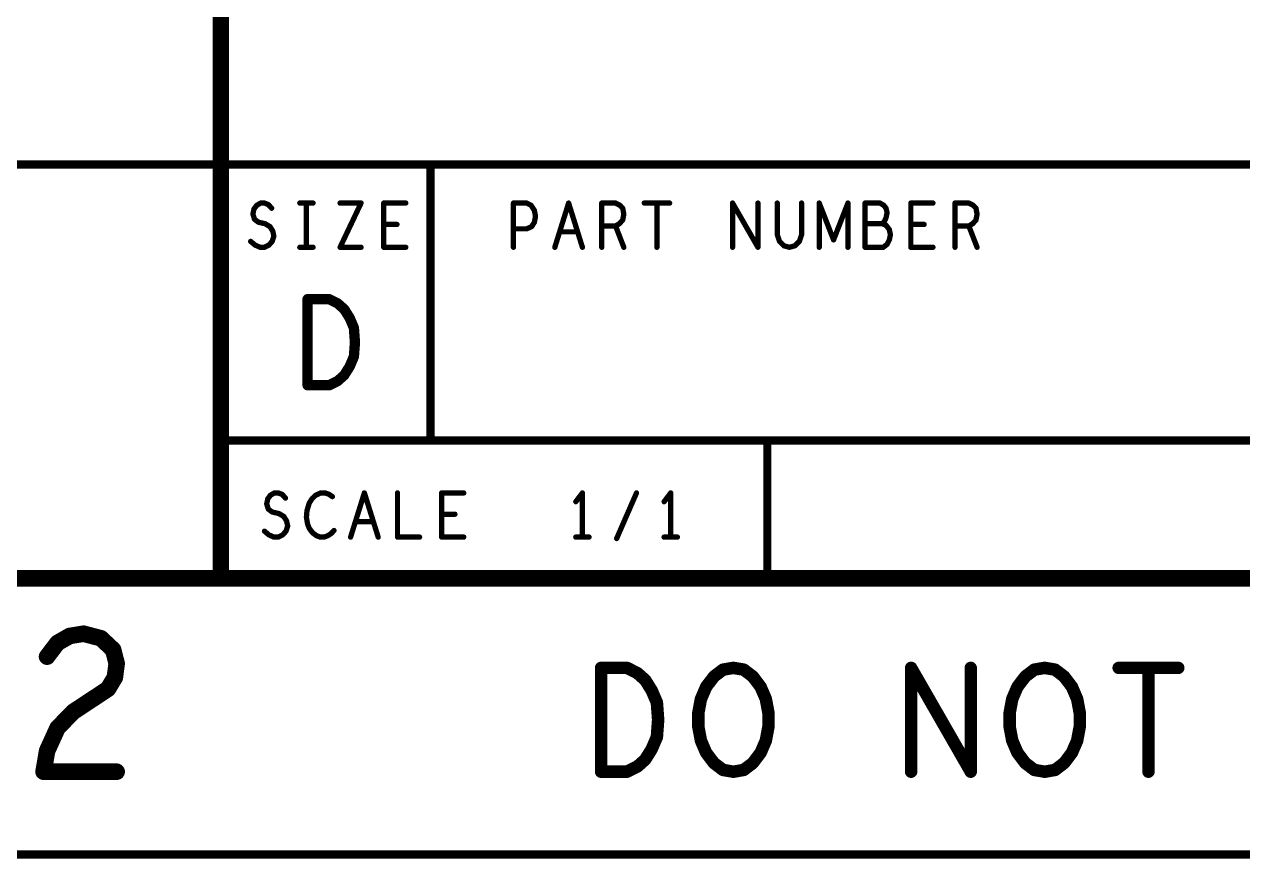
# Model space of a CAD drawing. Extents: x -14.2 to 19.9, y -5.2 to 16.9.
# Drawn here: x 13.374 to 15.581, y -5.155 to -3.643 of the extents above; entities that cross this region are included whole.
import ezdxf

# ---------------------------------------------------------------- set-up
doc = ezdxf.new("R2010")
doc.units = 0
doc.layers.get('0').update_dxf_attribs({"linetype": 'CONTINUOUS'})
doc.layers.add('FAB', color=2, linetype='CONTINUOUS')

# ---------------------------------------------------------------- blocks, each defined once
blk = doc.blocks.new('ROUND_105')
at = {"const_width": 0.0075}
blk.add_lwpolyline([(-0.00375, 0, 1), (0.00375, 0, 1)], format="xyb", close=True, dxfattribs=at)
blk = doc.blocks.new('ROUND_138')
at = {"const_width": 0.015}
blk.add_lwpolyline([(-0.0075, 0, 1), (0.0075, 0, 1)], format="xyb", close=True, dxfattribs=at)
blk = doc.blocks.new('ROUND_176')
at = {"const_width": 0.0048}
blk.add_lwpolyline([(-0.0024, 0, 1), (0.0024, 0, 1)], format="xyb", close=True, dxfattribs=at)
blk = doc.blocks.new('ROUND_178')
at = {"const_width": 0.01128}
blk.add_lwpolyline([(-0.00564, 0, 1), (0.00564, 0, 1)], format="xyb", close=True, dxfattribs=at)
blk = doc.blocks.new('ROUND_177')
at = {"const_width": 0.00936}
blk.add_lwpolyline([(-0.00468, 0, 1), (0.00468, 0, 1)], format="xyb", close=True, dxfattribs=at)

msp = doc.modelspace()

# ---------------------------------------------------------------- linework, layer by layer
at = {"layer": 'FAB'}
for points, const_width in [([(13.7301, -3.9072), (13.7301, -2.7772)], 0.03), ([(13.7301, -4.3972), (13.7301, -3.8973)], 0.03), ([(11.2251, -3.8973), (13.7251, -3.8973)], 0.015), ([(13.7301, -3.8973), (18.8501, -3.8973)], 0.015), ([(14.1101, -4.3972), (14.1101, -3.8973)], 0.015), ([(13.7901, -3.9779), (13.7951, -3.9713)], 0.0096), ([(13.7951, -3.9713), (13.8021, -3.9672)], 0.0096), ([(13.8021, -3.9672), (13.8091, -3.9672)], 0.0096), ([(13.8091, -3.9672), (13.8161, -3.9699)], 0.0096), ([(13.8161, -3.9699), (13.8221, -3.9766)], 0.0096), ([(13.8731, -3.9672), (13.8971, -3.9672)], 0.0096), ([(13.8851, -3.9672), (13.8851, -4.0473)], 0.0096), ([(13.9461, -3.9672), (13.9841, -3.9672)], 0.0096), ([(13.9841, -3.9672), (13.9461, -4.0473)], 0.0096), ([(14.0251, -4.0473), (14.0251, -3.9672)], 0.0096), ([(14.0251, -3.9672), (14.0651, -3.9672)], 0.0096), ([(14.2601, -4.0473), (14.2601, -3.9672)], 0.0096), ([(14.2601, -3.9672), (14.2841, -3.9672)], 0.0096), ([(14.2841, -3.9672), (14.2921, -3.9713)], 0.0096), ([(14.2921, -3.9713), (14.2981, -3.9806)], 0.0096), ([(14.3351, -4.0473), (14.3601, -3.9672)], 0.0096), ([(14.3601, -3.9672), (14.3851, -4.0473)], 0.0096), ([(14.4201, -4.0473), (14.4201, -3.9672)], 0.0096), ([(14.4201, -3.9672), (14.4451, -3.9672)], 0.0096), ([(14.4451, -3.9672), (14.4531, -3.9713)], 0.0096), ([(14.4531, -3.9713), (14.4581, -3.9766)], 0.0096), ([(14.4581, -3.9766), (14.4601, -3.9873)], 0.0096), ([(14.4971, -3.9672), (14.5431, -3.9672)], 0.0096), ([(14.5201, -3.9672), (14.5201, -4.0473)], 0.0096), ([(14.6571, -4.0473), (14.6571, -3.9672)], 0.0096), ([(14.6571, -3.9672), (14.7031, -4.0473)], 0.0096), ([(14.7031, -4.0473), (14.7031, -3.9672)], 0.0096), ([(14.7381, -3.9672), (14.7381, -4.0246)], 0.0096), ([(14.7821, -4.0246), (14.7821, -3.9672)], 0.0096), ([(14.8141, -4.0473), (14.8141, -3.9672)], 0.0096), ([(14.8141, -3.9672), (14.8401, -4.0339)], 0.0096), ([(14.8401, -4.0339), (14.8661, -3.9672)], 0.0096), ([(14.8661, -3.9672), (14.8661, -4.0473)], 0.0096), ([(14.9241, -3.9672), (14.8971, -3.9672)], 0.0096), ([(14.8971, -3.9672), (14.8971, -4.0473)], 0.0096), ([(14.9311, -3.9713), (14.9241, -3.9672)], 0.0096), ([(14.9351, -3.9766), (14.9311, -3.9713)], 0.0096), ([(14.9371, -3.9846), (14.9351, -3.9766)], 0.0096), ([(14.9801, -4.0473), (14.9801, -3.9672)], 0.0096), ([(14.9801, -3.9672), (15.0201, -3.9672)], 0.0096), ([(15.0601, -4.0473), (15.0601, -3.9672)], 0.0096), ([(15.0601, -3.9672), (15.0851, -3.9672)], 0.0096), ([(15.0851, -3.9672), (15.0931, -3.9713)], 0.0096), ([(15.0931, -3.9713), (15.0981, -3.9766)], 0.0096), ([(15.0981, -3.9766), (15.1001, -3.9873)], 0.0096), ([(13.7881, -3.9873), (13.7901, -3.9779)], 0.0096), ([(13.7911, -3.9966), (13.7881, -3.9873)], 0.0096), ([(13.7981, -4.0019), (13.7911, -3.9966)], 0.0096), ([(14.2981, -3.9806), (14.3001, -3.9912)], 0.0096), ([(14.3001, -3.9912), (14.2981, -4.0019)], 0.0096), ([(14.4581, -3.9979), (14.4521, -4.0046)], 0.0096), ([(14.4601, -3.9873), (14.4581, -3.9979)], 0.0096), ([(14.9321, -4.0006), (14.9351, -3.9939)], 0.0096), ([(14.9351, -3.9939), (14.9371, -3.9846)], 0.0096), ([(15.0981, -3.9979), (15.0921, -4.0046)], 0.0096), ([(15.1001, -3.9873), (15.0981, -3.9979)], 0.0096), ([(13.8101, -4.0046), (13.7981, -4.0019)], 0.0096), ([(13.8191, -4.0099), (13.8101, -4.0046)], 0.0096), ([(13.8241, -4.0179), (13.8191, -4.0099)], 0.0096), ([(13.8261, -4.0272), (13.8241, -4.0179)], 0.0096), ([(14.0491, -4.0059), (14.0251, -4.0059)], 0.0096), ([(14.2841, -4.0139), (14.2601, -4.0139)], 0.0096), ([(14.2931, -4.0099), (14.2841, -4.0139)], 0.0096), ([(14.2981, -4.0019), (14.2931, -4.0099)], 0.0096), ([(14.3761, -4.0193), (14.3441, -4.0193)], 0.0096), ([(14.4451, -4.0086), (14.4201, -4.0086)], 0.0096), ([(14.4521, -4.0046), (14.4451, -4.0086)], 0.0096), ([(14.4451, -4.0086), (14.4601, -4.0473)], 0.0096), ([(14.9281, -4.0046), (14.8971, -4.0046)], 0.0096), ([(14.9281, -4.0046), (14.9321, -4.0006)], 0.0096), ([(14.9351, -4.0073), (14.9281, -4.0046)], 0.0096), ([(14.9411, -4.0153), (14.9351, -4.0073)], 0.0096), ([(14.9431, -4.0246), (14.9411, -4.0153)], 0.0096), ([(15.0041, -4.0059), (14.9801, -4.0059)], 0.0096), ([(15.0851, -4.0086), (15.0601, -4.0086)], 0.0096), ([(15.0921, -4.0046), (15.0851, -4.0086)], 0.0096), ([(15.0851, -4.0086), (15.1001, -4.0473)], 0.0096), ([(13.7841, -4.0366), (13.7921, -4.0433)], 0.0096), ([(13.7921, -4.0433), (13.8011, -4.0473)], 0.0096), ([(13.8091, -4.0473), (13.8171, -4.0433)], 0.0096), ([(13.8171, -4.0433), (13.8231, -4.0366)], 0.0096), ([(13.8231, -4.0366), (13.8261, -4.0272)], 0.0096), ([(14.7381, -4.0246), (14.7421, -4.0366)], 0.0096), ([(14.7421, -4.0366), (14.7501, -4.0446)], 0.0096), ([(14.7701, -4.0446), (14.7781, -4.0366)], 0.0096), ([(14.7781, -4.0366), (14.7821, -4.0246)], 0.0096), ([(14.9301, -4.0473), (14.9371, -4.0419)], 0.0096), ([(14.9371, -4.0419), (14.9411, -4.0339)], 0.0096), ([(14.9411, -4.0339), (14.9431, -4.0246)], 0.0096), ([(13.8011, -4.0473), (13.8091, -4.0473)], 0.0096), ([(13.8731, -4.0473), (13.8971, -4.0473)], 0.0096), ([(13.9461, -4.0473), (13.9841, -4.0473)], 0.0096), ([(14.0651, -4.0473), (14.0251, -4.0473)], 0.0096), ([(14.7501, -4.0446), (14.7601, -4.0473)], 0.0096), ([(14.7601, -4.0473), (14.7701, -4.0446)], 0.0096), ([(14.8971, -4.0473), (14.9301, -4.0473)], 0.0096), ([(15.0201, -4.0473), (14.9801, -4.0473)], 0.0096), ([(13.8872, -4.2973), (13.8872, -4.1413)], 0.0187), ([(13.8872, -4.1413), (13.9262, -4.1413)], 0.0187), ([(13.9262, -4.1413), (13.9418, -4.1491)], 0.0187), ([(13.9418, -4.1491), (13.9535, -4.1595)], 0.0187), ([(13.9535, -4.1595), (13.9633, -4.175)], 0.0187), ([(13.9633, -4.175), (13.9711, -4.1933)], 0.0187), ([(13.9711, -4.1933), (13.973, -4.2193)], 0.0187), ([(13.973, -4.2193), (13.9711, -4.2453)], 0.0187), ([(13.9711, -4.2453), (13.9633, -4.2635)], 0.0187), ([(13.9633, -4.2635), (13.9535, -4.2791)], 0.0187), ([(13.9418, -4.2895), (13.9262, -4.2973)], 0.0187), ([(13.9535, -4.2791), (13.9418, -4.2895)], 0.0187), ([(13.9262, -4.2973), (13.8872, -4.2973)], 0.0187), ([(13.7301, -4.6472), (13.7301, -4.3972)], 0.03), ([(13.7301, -4.3972), (18.8501, -4.3972)], 0.015), ([(14.7201, -4.6472), (14.7201, -4.3972)], 0.015), ([(13.8131, -4.5123), (13.8151, -4.5029)], 0.0096), ([(13.8151, -4.5029), (13.8201, -4.4963)], 0.0096), ([(13.8201, -4.4963), (13.8271, -4.4923)], 0.0096), ([(13.8271, -4.4923), (13.8341, -4.4923)], 0.0096), ([(13.8341, -4.4923), (13.8411, -4.4949)], 0.0096), ([(13.8411, -4.4949), (13.8471, -4.5016)], 0.0096), ([(13.8951, -4.5029), (13.8901, -4.5109)], 0.0096), ([(13.9021, -4.4963), (13.8951, -4.5029)], 0.0096), ([(13.9111, -4.4923), (13.9021, -4.4963)], 0.0096), ([(13.9191, -4.4923), (13.9111, -4.4923)], 0.0096), ([(13.9261, -4.4949), (13.9191, -4.4923)], 0.0096), ([(13.9321, -4.4989), (13.9261, -4.4949)], 0.0096), ([(13.9651, -4.5723), (13.9901, -4.4923)], 0.0096), ([(13.9901, -4.4923), (14.0151, -4.5723)], 0.0096), ([(14.0501, -4.4923), (14.0501, -4.5723)], 0.0096), ([(14.1301, -4.5723), (14.1301, -4.4923)], 0.0096), ([(14.1301, -4.4923), (14.1701, -4.4923)], 0.0096), ([(14.3851, -4.4923), (14.3731, -4.5082)], 0.0096), ([(14.3851, -4.5723), (14.3851, -4.4923)], 0.0096), ([(14.4471, -4.5749), (14.4831, -4.4923)], 0.0096), ([(14.5451, -4.4923), (14.5331, -4.5082)], 0.0096), ([(14.5451, -4.5723), (14.5451, -4.4923)], 0.0096), ([(13.8161, -4.5216), (13.8131, -4.5123)], 0.0096), ([(13.8231, -4.5269), (13.8161, -4.5216)], 0.0096), ([(13.8351, -4.5296), (13.8231, -4.5269)], 0.0096), ([(13.8861, -4.5243), (13.8851, -4.5363)], 0.0096), ([(13.8901, -4.5109), (13.8861, -4.5243)], 0.0096), ([(13.8441, -4.5349), (13.8351, -4.5296)], 0.0096), ([(13.8491, -4.5429), (13.8441, -4.5349)], 0.0096), ([(13.8511, -4.5522), (13.8491, -4.5429)], 0.0096), ([(13.8851, -4.5363), (13.8871, -4.5483)], 0.0096), ([(13.8871, -4.5483), (13.8901, -4.5563)], 0.0096), ([(14.0061, -4.5443), (13.9741, -4.5443)], 0.0096), ([(14.1541, -4.5309), (14.1301, -4.5309)], 0.0096), ([(13.8091, -4.5616), (13.8171, -4.5683)], 0.0096), ([(13.8171, -4.5683), (13.8261, -4.5723)], 0.0096), ([(13.8261, -4.5723), (13.8341, -4.5723)], 0.0096), ([(13.8341, -4.5723), (13.8421, -4.5683)], 0.0096), ([(13.8421, -4.5683), (13.8481, -4.5616)], 0.0096), ([(13.8481, -4.5616), (13.8511, -4.5522)], 0.0096), ([(13.8901, -4.5563), (13.8961, -4.5643)], 0.0096), ([(13.8961, -4.5643), (13.9031, -4.5696)], 0.0096), ([(13.9031, -4.5696), (13.9101, -4.5723)], 0.0096), ([(13.9101, -4.5723), (13.9171, -4.5723)], 0.0096), ([(13.9171, -4.5723), (13.9241, -4.5696)], 0.0096), ([(13.9241, -4.5696), (13.9301, -4.5656)], 0.0096), ([(13.9301, -4.5656), (13.9351, -4.5603)], 0.0096), ([(14.0501, -4.5723), (14.0901, -4.5723)], 0.0096), ([(14.1701, -4.5723), (14.1301, -4.5723)], 0.0096), ([(14.3731, -4.5723), (14.3971, -4.5723)], 0.0096), ([(14.5331, -4.5723), (14.5571, -4.5723)], 0.0096), ([(-13.1499, -4.6472), (18.8501, -4.6472)], 0.03), ([(13.4342, -4.7639), (13.4562, -4.7514)], 0.03), ([(13.4562, -4.7514), (13.4814, -4.7473)], 0.03), ([(13.4814, -4.7473), (13.5129, -4.7556)], 0.03), ([(13.5129, -4.7556), (13.535, -4.7764)], 0.03), ([(13.4152, -4.7889), (13.4342, -4.7639)], 0.03), ([(13.535, -4.7764), (13.5413, -4.8014)], 0.03), ([(13.5413, -4.8014), (13.5381, -4.8264)], 0.03), ([(13.5381, -4.8264), (13.5255, -4.8473)], 0.03), ([(14.4189, -4.9973), (14.4189, -4.8092)], 0.0226), ([(14.4189, -4.8092), (14.4659, -4.8092)], 0.0226), ([(14.4659, -4.8092), (14.4847, -4.8187)], 0.0226), ([(14.4847, -4.8187), (14.4988, -4.8312)], 0.0226), ([(14.6234, -4.8249), (14.6398, -4.8124)], 0.0226), ([(14.6398, -4.8124), (14.6586, -4.8092)], 0.0226), ([(14.6586, -4.8092), (14.6774, -4.8124)], 0.0226), ([(14.6774, -4.8124), (14.6938, -4.8249)], 0.0226), ([(14.9806, -4.9973), (14.9806, -4.8092)], 0.0226), ([(14.9806, -4.8092), (15.0886, -4.9973)], 0.0226), ([(15.0886, -4.9973), (15.0886, -4.8092)], 0.0226), ([(15.1874, -4.8249), (15.2038, -4.8124)], 0.0226), ([(15.2038, -4.8124), (15.2226, -4.8092)], 0.0226), ([(15.2226, -4.8092), (15.2414, -4.8124)], 0.0226), ([(15.2414, -4.8124), (15.2578, -4.8249)], 0.0226), ([(15.3566, -4.8092), (15.4646, -4.8092)], 0.0226), ([(15.4106, -4.8092), (15.4106, -4.9973)], 0.0226), ([(13.5255, -4.8473), (13.4625, -4.8889)], 0.03), ([(14.4988, -4.8312), (14.5106, -4.85)], 0.0226), ([(14.5998, -4.8656), (14.6092, -4.8437)], 0.0226), ([(14.6092, -4.8437), (14.6234, -4.8249)], 0.0226), ([(14.6938, -4.8249), (14.708, -4.8437)], 0.0226), ([(14.708, -4.8437), (14.7174, -4.8656)], 0.0226), ([(15.1638, -4.8656), (15.1732, -4.8437)], 0.0226), ([(15.1732, -4.8437), (15.1874, -4.8249)], 0.0226), ([(15.2578, -4.8249), (15.272, -4.8437)], 0.0226), ([(15.272, -4.8437), (15.2814, -4.8656)], 0.0226), ([(14.5106, -4.85), (14.52, -4.8719)], 0.0226), ([(14.5951, -4.8907), (14.5998, -4.8656)], 0.0226), ([(14.7174, -4.8656), (14.7221, -4.8907)], 0.0226), ([(15.1591, -4.8907), (15.1638, -4.8656)], 0.0226), ([(15.2814, -4.8656), (15.2861, -4.8907)], 0.0226), ([(13.4625, -4.8889), (13.4342, -4.9181)], 0.03), ([(14.52, -4.8719), (14.5223, -4.9033)], 0.0226), ([(14.5223, -4.9033), (14.52, -4.9346)], 0.0226), ([(14.5951, -4.9158), (14.5951, -4.8907)], 0.0226), ([(14.7221, -4.8907), (14.7221, -4.9158)], 0.0226), ([(15.1591, -4.9158), (15.1591, -4.8907)], 0.0226), ([(15.2861, -4.8907), (15.2861, -4.9158)], 0.0226), ([(13.4342, -4.9181), (13.4152, -4.9598)], 0.03), ([(14.5998, -4.9409), (14.5951, -4.9158)], 0.0226), ([(14.7221, -4.9158), (14.7174, -4.9409)], 0.0226), ([(15.1638, -4.9409), (15.1591, -4.9158)], 0.0226), ([(15.2861, -4.9158), (15.2814, -4.9409)], 0.0226), ([(14.52, -4.9346), (14.5106, -4.9565)], 0.0226), ([(14.6092, -4.9628), (14.5998, -4.9409)], 0.0226), ([(14.7174, -4.9409), (14.708, -4.9628)], 0.0226), ([(15.1732, -4.9628), (15.1638, -4.9409)], 0.0226), ([(15.2814, -4.9409), (15.272, -4.9628)], 0.0226), ([(13.4152, -4.9598), (13.4089, -4.9973)], 0.03), ([(14.4988, -4.9753), (14.4847, -4.9879)], 0.0226), ([(14.5106, -4.9565), (14.4988, -4.9753)], 0.0226), ([(14.6234, -4.9816), (14.6092, -4.9628)], 0.0226), ([(14.708, -4.9628), (14.6938, -4.9816)], 0.0226), ([(15.1874, -4.9816), (15.1732, -4.9628)], 0.0226), ([(15.272, -4.9628), (15.2578, -4.9816)], 0.0226), ([(13.4089, -4.9973), (13.5413, -4.9973)], 0.03), ([(14.4659, -4.9973), (14.4189, -4.9973)], 0.0226), ([(14.4847, -4.9879), (14.4659, -4.9973)], 0.0226), ([(14.6398, -4.9941), (14.6234, -4.9816)], 0.0226), ([(14.6586, -4.9973), (14.6398, -4.9941)], 0.0226), ([(14.6774, -4.9941), (14.6586, -4.9973)], 0.0226), ([(14.6938, -4.9816), (14.6774, -4.9941)], 0.0226), ([(15.2038, -4.9941), (15.1874, -4.9816)], 0.0226), ([(15.2226, -4.9973), (15.2038, -4.9941)], 0.0226), ([(15.2414, -4.9941), (15.2226, -4.9973)], 0.0226), ([(15.2578, -4.9816), (15.2414, -4.9941)], 0.0226), ([(19.8501, -5.1472), (-14.1499, -5.1472)], 0.015)]:
    msp.add_lwpolyline(points, dxfattribs=dict(at, const_width=const_width))

# ---------------------------------------------------------------- block references
for name, p in [('ROUND_138', (13.7301, -3.8973)), ('ROUND_138', (13.7301, -3.9072)), ('ROUND_105', (13.7251, -3.8973)), ('ROUND_105', (13.7301, -3.8973)), ('ROUND_105', (14.1101, -3.8973)), ('ROUND_176', (13.7951, -3.9713)), ('ROUND_176', (13.7951, -3.9713)), ('ROUND_176', (13.8021, -3.9672)), ('ROUND_176', (13.8021, -3.9672)), ('ROUND_176', (13.8091, -3.9672)), ('ROUND_176', (13.8091, -3.9672)), ('ROUND_176', (13.8161, -3.9699)), ('ROUND_176', (13.8161, -3.9699)), ('ROUND_176', (13.8221, -3.9766)), ('ROUND_176', (13.8731, -3.9672)), ('ROUND_176', (13.8851, -3.9672)), ('ROUND_176', (13.8971, -3.9672)), ('ROUND_176', (13.9461, -3.9672)), ('ROUND_176', (13.9841, -3.9672)), ('ROUND_176', (13.9841, -3.9672)), ('ROUND_176', (14.0251, -3.9672)), ('ROUND_176', (14.0251, -3.9672)), ('ROUND_176', (14.0651, -3.9672)), ('ROUND_176', (14.2601, -3.9672)), ('ROUND_176', (14.2601, -3.9672)), ('ROUND_176', (14.2841, -3.9672)), ('ROUND_176', (14.2841, -3.9672)), ('ROUND_176', (14.2921, -3.9713)), ('ROUND_176', (14.2921, -3.9713)), ('ROUND_176', (14.3601, -3.9672)), ('ROUND_176', (14.3601, -3.9672)), ('ROUND_176', (14.4201, -3.9672)), ('ROUND_176', (14.4201, -3.9672)), ('ROUND_176', (14.4451, -3.9672)), ('ROUND_176', (14.4451, -3.9672)), ('ROUND_176', (14.4531, -3.9713)), ('ROUND_176', (14.4531, -3.9713)), ('ROUND_176', (14.4581, -3.9766)), ('ROUND_176', (14.4581, -3.9766)), ('ROUND_176', (14.4971, -3.9672)), ('ROUND_176', (14.5201, -3.9672)), ('ROUND_176', (14.5431, -3.9672)), ('ROUND_176', (14.6571, -3.9672)), ('ROUND_176', (14.6571, -3.9672)), ('ROUND_176', (14.7031, -3.9672)), ('ROUND_176', (14.7381, -3.9672)), ('ROUND_176', (14.7821, -3.9672)), ('ROUND_176', (14.8141, -3.9672)), ('ROUND_176', (14.8141, -3.9672)), ('ROUND_176', (14.8661, -3.9672)), ('ROUND_176', (14.8661, -3.9672)), ('ROUND_176', (14.8971, -3.9672)), ('ROUND_176', (14.8971, -3.9672)), ('ROUND_176', (14.9241, -3.9672)), ('ROUND_176', (14.9241, -3.9672)), ('ROUND_176', (14.9311, -3.9713)), ('ROUND_176', (14.9311, -3.9713)), ('ROUND_176', (14.9351, -3.9766)), ('ROUND_176', (14.9351, -3.9766)), ('ROUND_176', (14.9801, -3.9672)), ('ROUND_176', (14.9801, -3.9672)), ('ROUND_176', (15.0201, -3.9672)), ('ROUND_176', (15.0601, -3.9672)), ('ROUND_176', (15.0601, -3.9672)), ('ROUND_176', (15.0851, -3.9672)), ('ROUND_176', (15.0851, -3.9672)), ('ROUND_176', (15.0931, -3.9713)), ('ROUND_176', (15.0931, -3.9713)), ('ROUND_176', (15.0981, -3.9766)), ('ROUND_176', (15.0981, -3.9766)), ('ROUND_176', (13.7881, -3.9873)), ('ROUND_176', (13.7881, -3.9873)), ('ROUND_176', (13.7901, -3.9779)), ('ROUND_176', (13.7901, -3.9779)), ('ROUND_176', (13.7911, -3.9966)), ('ROUND_176', (13.7911, -3.9966)), ('ROUND_176', (14.2981, -3.9806)), ('ROUND_176', (14.2981, -3.9806)), ('ROUND_176', (14.3001, -3.9912)), ('ROUND_176', (14.3001, -3.9912)), ('ROUND_176', (14.4581, -3.9979)), ('ROUND_176', (14.4581, -3.9979)), ('ROUND_176', (14.4601, -3.9873)), ('ROUND_176', (14.4601, -3.9873)), ('ROUND_176', (14.9351, -3.9939)), ('ROUND_176', (14.9351, -3.9939)), ('ROUND_176', (14.9371, -3.9846)), ('ROUND_176', (14.9371, -3.9846)), ('ROUND_176', (15.0981, -3.9979)), ('ROUND_176', (15.0981, -3.9979)), ('ROUND_176', (15.1001, -3.9873)), ('ROUND_176', (15.1001, -3.9873)), ('ROUND_176', (13.7981, -4.0019)), ('ROUND_176', (13.7981, -4.0019)), ('ROUND_176', (13.8101, -4.0046)), ('ROUND_176', (13.8101, -4.0046)), ('ROUND_176', (13.8191, -4.0099)), ('ROUND_176', (13.8191, -4.0099)), ('ROUND_176', (13.8241, -4.0179)), ('ROUND_176', (13.8241, -4.0179)), ('ROUND_176', (14.0251, -4.0059)), ('ROUND_176', (14.0491, -4.0059)), ('ROUND_176', (14.2601, -4.0139)), ('ROUND_176', (14.2841, -4.0139)), ('ROUND_176', (14.2841, -4.0139)), ('ROUND_176', (14.2931, -4.0099)), ('ROUND_176', (14.2931, -4.0099)), ('ROUND_176', (14.2981, -4.0019)), ('ROUND_176', (14.2981, -4.0019)), ('ROUND_176', (14.3441, -4.0193)), ('ROUND_176', (14.3761, -4.0193)), ('ROUND_176', (14.4201, -4.0086)), ('ROUND_176', (14.4451, -4.0086)), ('ROUND_176', (14.4451, -4.0086)), ('ROUND_176', (14.4451, -4.0086)), ('ROUND_176', (14.4521, -4.0046)), ('ROUND_176', (14.4521, -4.0046)), ('ROUND_176', (14.8971, -4.0046)), ('ROUND_176', (14.9281, -4.0046)), ('ROUND_176', (14.9281, -4.0046)), ('ROUND_176', (14.9281, -4.0046)), ('ROUND_176', (14.9321, -4.0006)), ('ROUND_176', (14.9321, -4.0006)), ('ROUND_176', (14.9351, -4.0073)), ('ROUND_176', (14.9351, -4.0073)), ('ROUND_176', (14.9411, -4.0153)), ('ROUND_176', (14.9411, -4.0153)), ('ROUND_176', (14.9801, -4.0059)), ('ROUND_176', (15.0041, -4.0059)), ('ROUND_176', (15.0601, -4.0086)), ('ROUND_176', (15.0851, -4.0086)), ('ROUND_176', (15.0851, -4.0086)), ('ROUND_176', (15.0851, -4.0086)), ('ROUND_176', (15.0921, -4.0046)), ('ROUND_176', (15.0921, -4.0046)), ('ROUND_176', (13.7841, -4.0366)), ('ROUND_176', (13.7921, -4.0433)), ('ROUND_176', (13.7921, -4.0433)), ('ROUND_176', (13.8171, -4.0433)), ('ROUND_176', (13.8171, -4.0433)), ('ROUND_176', (13.8231, -4.0366)), ('ROUND_176', (13.8231, -4.0366)), ('ROUND_176', (13.8261, -4.0272)), ('ROUND_176', (13.8261, -4.0272)), ('ROUND_176', (14.7381, -4.0246)), ('ROUND_176', (14.7381, -4.0246)), ('ROUND_176', (14.7421, -4.0366)), ('ROUND_176', (14.7421, -4.0366)), ('ROUND_176', (14.7781, -4.0366)), ('ROUND_176', (14.7781, -4.0366)), ('ROUND_176', (14.7821, -4.0246)), ('ROUND_176', (14.7821, -4.0246)), ('ROUND_176', (14.8401, -4.0339)), ('ROUND_176', (14.8401, -4.0339)), ('ROUND_176', (14.9371, -4.0419)), ('ROUND_176', (14.9371, -4.0419)), ('ROUND_176', (14.9411, -4.0339)), ('ROUND_176', (14.9411, -4.0339)), ('ROUND_176', (14.9431, -4.0246)), ('ROUND_176', (14.9431, -4.0246)), ('ROUND_176', (13.8011, -4.0473)), ('ROUND_176', (13.8011, -4.0473)), ('ROUND_176', (13.8091, -4.0473)), ('ROUND_176', (13.8091, -4.0473)), ('ROUND_176', (13.8731, -4.0473)), ('ROUND_176', (13.8851, -4.0473)), ('ROUND_176', (13.8971, -4.0473)), ('ROUND_176', (13.9461, -4.0473)), ('ROUND_176', (13.9461, -4.0473)), ('ROUND_176', (13.9841, -4.0473)), ('ROUND_176', (14.0251, -4.0473)), ('ROUND_176', (14.0251, -4.0473)), ('ROUND_176', (14.0651, -4.0473)), ('ROUND_176', (14.2601, -4.0473)), ('ROUND_176', (14.3351, -4.0473)), ('ROUND_176', (14.3851, -4.0473)), ('ROUND_176', (14.4201, -4.0473)), ('ROUND_176', (14.4601, -4.0473)), ('ROUND_176', (14.5201, -4.0473)), ('ROUND_176', (14.6571, -4.0473)), ('ROUND_176', (14.7031, -4.0473)), ('ROUND_176', (14.7031, -4.0473)), ('ROUND_176', (14.7501, -4.0446)), ('ROUND_176', (14.7501, -4.0446)), ('ROUND_176', (14.7601, -4.0473)), ('ROUND_176', (14.7601, -4.0473)), ('ROUND_176', (14.7701, -4.0446)), ('ROUND_176', (14.7701, -4.0446)), ('ROUND_176', (14.8141, -4.0473)), ('ROUND_176', (14.8661, -4.0473)), ('ROUND_176', (14.8971, -4.0473)), ('ROUND_176', (14.8971, -4.0473)), ('ROUND_176', (14.9301, -4.0473)), ('ROUND_176', (14.9301, -4.0473)), ('ROUND_176', (14.9801, -4.0473)), ('ROUND_176', (14.9801, -4.0473)), ('ROUND_176', (15.0201, -4.0473)), ('ROUND_176', (15.0601, -4.0473)), ('ROUND_176', (15.1001, -4.0473)), ('ROUND_177', (13.8872, -4.1413)), ('ROUND_177', (13.8872, -4.1413)), ('ROUND_177', (13.9262, -4.1413)), ('ROUND_177', (13.9262, -4.1413)), ('ROUND_177', (13.9418, -4.1491)), ('ROUND_177', (13.9418, -4.1491)), ('ROUND_177', (13.9535, -4.1595)), ('ROUND_177', (13.9535, -4.1595)), ('ROUND_177', (13.9633, -4.175)), ('ROUND_177', (13.9633, -4.175)), ('ROUND_177', (13.9711, -4.1933)), ('ROUND_177', (13.9711, -4.1933)), ('ROUND_177', (13.973, -4.2193)), ('ROUND_177', (13.973, -4.2193)), ('ROUND_177', (13.9711, -4.2453)), ('ROUND_177', (13.9711, -4.2453)), ('ROUND_177', (13.9633, -4.2635)), ('ROUND_177', (13.9633, -4.2635)), ('ROUND_177', (13.9418, -4.2895)), ('ROUND_177', (13.9418, -4.2895)), ('ROUND_177', (13.9535, -4.2791)), ('ROUND_177', (13.9535, -4.2791)), ('ROUND_177', (13.8872, -4.2973)), ('ROUND_177', (13.8872, -4.2973)), ('ROUND_177', (13.9262, -4.2973)), ('ROUND_177', (13.9262, -4.2973)), ('ROUND_138', (13.7301, -4.3972)), ('ROUND_138', (13.7301, -4.3972)), ('ROUND_105', (13.7301, -4.3972)), ('ROUND_105', (14.1101, -4.3972)), ('ROUND_105', (14.7201, -4.3972)), ('ROUND_176', (13.8151, -4.5029)), ('ROUND_176', (13.8151, -4.5029)), ('ROUND_176', (13.8201, -4.4963)), ('ROUND_176', (13.8201, -4.4963)), ('ROUND_176', (13.8271, -4.4923)), ('ROUND_176', (13.8271, -4.4923)), ('ROUND_176', (13.8341, -4.4923)), ('ROUND_176', (13.8341, -4.4923)), ('ROUND_176', (13.8411, -4.4949)), ('ROUND_176', (13.8411, -4.4949)), ('ROUND_176', (13.8471, -4.5016)), ('ROUND_176', (13.8951, -4.5029)), ('ROUND_176', (13.8951, -4.5029)), ('ROUND_176', (13.9021, -4.4963)), ('ROUND_176', (13.9021, -4.4963)), ('ROUND_176', (13.9111, -4.4923)), ('ROUND_176', (13.9111, -4.4923)), ('ROUND_176', (13.9191, -4.4923)), ('ROUND_176', (13.9191, -4.4923)), ('ROUND_176', (13.9261, -4.4949)), ('ROUND_176', (13.9261, -4.4949)), ('ROUND_176', (13.9321, -4.4989)), ('ROUND_176', (13.9901, -4.4923)), ('ROUND_176', (13.9901, -4.4923)), ('ROUND_176', (14.0501, -4.4923)), ('ROUND_176', (14.1301, -4.4923)), ('ROUND_176', (14.1301, -4.4923)), ('ROUND_176', (14.1701, -4.4923)), ('ROUND_176', (14.3851, -4.4923)), ('ROUND_176', (14.3851, -4.4923)), ('ROUND_176', (14.4831, -4.4923)), ('ROUND_176', (14.5451, -4.4923)), ('ROUND_176', (14.5451, -4.4923)), ('ROUND_176', (13.8131, -4.5123)), ('ROUND_176', (13.8131, -4.5123)), ('ROUND_176', (13.8161, -4.5216)), ('ROUND_176', (13.8161, -4.5216)), ('ROUND_176', (13.8231, -4.5269)), ('ROUND_176', (13.8231, -4.5269)), ('ROUND_176', (13.8861, -4.5243)), ('ROUND_176', (13.8861, -4.5243)), ('ROUND_176', (13.8901, -4.5109)), ('ROUND_176', (13.8901, -4.5109)), ('ROUND_176', (14.3731, -4.5082)), ('ROUND_176', (14.5331, -4.5082)), ('ROUND_176', (13.8351, -4.5296)), ('ROUND_176', (13.8351, -4.5296)), ('ROUND_176', (13.8441, -4.5349)), ('ROUND_176', (13.8441, -4.5349)), ('ROUND_176', (13.8491, -4.5429)), ('ROUND_176', (13.8491, -4.5429)), ('ROUND_176', (13.8851, -4.5363)), ('ROUND_176', (13.8851, -4.5363)), ('ROUND_176', (13.8871, -4.5483)), ('ROUND_176', (13.8871, -4.5483)), ('ROUND_176', (13.9741, -4.5443)), ('ROUND_176', (14.0061, -4.5443)), ('ROUND_176', (14.1301, -4.5309)), ('ROUND_176', (14.1541, -4.5309)), ('ROUND_176', (13.8091, -4.5616)), ('ROUND_176', (13.8171, -4.5683)), ('ROUND_176', (13.8171, -4.5683)), ('ROUND_176', (13.8261, -4.5723)), ('ROUND_176', (13.8261, -4.5723)), ('ROUND_176', (13.8341, -4.5723)), ('ROUND_176', (13.8341, -4.5723)), ('ROUND_176', (13.8421, -4.5683)), ('ROUND_176', (13.8421, -4.5683)), ('ROUND_176', (13.8481, -4.5616)), ('ROUND_176', (13.8481, -4.5616)), ('ROUND_176', (13.8511, -4.5522)), ('ROUND_176', (13.8511, -4.5522)), ('ROUND_176', (13.8901, -4.5563)), ('ROUND_176', (13.8901, -4.5563)), ('ROUND_176', (13.8961, -4.5643)), ('ROUND_176', (13.8961, -4.5643)), ('ROUND_176', (13.9031, -4.5696)), ('ROUND_176', (13.9031, -4.5696)), ('ROUND_176', (13.9101, -4.5723)), ('ROUND_176', (13.9101, -4.5723)), ('ROUND_176', (13.9171, -4.5723)), ('ROUND_176', (13.9171, -4.5723)), ('ROUND_176', (13.9241, -4.5696)), ('ROUND_176', (13.9241, -4.5696)), ('ROUND_176', (13.9301, -4.5656)), ('ROUND_176', (13.9301, -4.5656)), ('ROUND_176', (13.9351, -4.5603)), ('ROUND_176', (13.9651, -4.5723)), ('ROUND_176', (14.0151, -4.5723)), ('ROUND_176', (14.0501, -4.5723)), ('ROUND_176', (14.0501, -4.5723)), ('ROUND_176', (14.0901, -4.5723)), ('ROUND_176', (14.1301, -4.5723)), ('ROUND_176', (14.1301, -4.5723)), ('ROUND_176', (14.1701, -4.5723)), ('ROUND_176', (14.3731, -4.5723)), ('ROUND_176', (14.3851, -4.5723)), ('ROUND_176', (14.3971, -4.5723)), ('ROUND_176', (14.5331, -4.5723)), ('ROUND_176', (14.5451, -4.5723)), ('ROUND_176', (14.5571, -4.5723)), ('ROUND_176', (14.4471, -4.5749)), ('ROUND_138', (13.7301, -4.6472)), ('ROUND_105', (14.7201, -4.6472)), ('ROUND_138', (13.4562, -4.7514)), ('ROUND_138', (13.4562, -4.7514)), ('ROUND_138', (13.4814, -4.7473)), ('ROUND_138', (13.4814, -4.7473)), ('ROUND_138', (13.5129, -4.7556)), ('ROUND_138', (13.5129, -4.7556)), ('ROUND_138', (13.4342, -4.7639)), ('ROUND_138', (13.4342, -4.7639)), ('ROUND_138', (13.535, -4.7764)), ('ROUND_138', (13.535, -4.7764)), ('ROUND_138', (13.4152, -4.7889)), ('ROUND_138', (13.5413, -4.8014)), ('ROUND_138', (13.5413, -4.8014)), ('ROUND_138', (13.5381, -4.8264)), ('ROUND_138', (13.5381, -4.8264)), ('ROUND_178', (14.4189, -4.8092)), ('ROUND_178', (14.4189, -4.8092)), ('ROUND_178', (14.4659, -4.8092)), ('ROUND_178', (14.4659, -4.8092)), ('ROUND_178', (14.4847, -4.8187)), ('ROUND_178', (14.4847, -4.8187)), ('ROUND_178', (14.6398, -4.8124)), ('ROUND_178', (14.6398, -4.8124)), ('ROUND_178', (14.6586, -4.8092)), ('ROUND_178', (14.6586, -4.8092)), ('ROUND_178', (14.6774, -4.8124)), ('ROUND_178', (14.6774, -4.8124)), ('ROUND_178', (14.9806, -4.8092)), ('ROUND_178', (14.9806, -4.8092)), ('ROUND_178', (15.0886, -4.8092)), ('ROUND_178', (15.2038, -4.8124)), ('ROUND_178', (15.2038, -4.8124)), ('ROUND_178', (15.2226, -4.8092)), ('ROUND_178', (15.2226, -4.8092)), ('ROUND_178', (15.2414, -4.8124)), ('ROUND_178', (15.2414, -4.8124)), ('ROUND_178', (15.3566, -4.8092)), ('ROUND_178', (15.4106, -4.8092)), ('ROUND_178', (15.4646, -4.8092)), ('ROUND_138', (13.5255, -4.8473)), ('ROUND_138', (13.5255, -4.8473)), ('ROUND_178', (14.4988, -4.8312)), ('ROUND_178', (14.4988, -4.8312)), ('ROUND_178', (14.6092, -4.8437)), ('ROUND_178', (14.6092, -4.8437)), ('ROUND_178', (14.6234, -4.8249)), ('ROUND_178', (14.6234, -4.8249)), ('ROUND_178', (14.6938, -4.8249)), ('ROUND_178', (14.6938, -4.8249)), ('ROUND_178', (14.708, -4.8437)), ('ROUND_178', (14.708, -4.8437)), ('ROUND_178', (15.1732, -4.8437)), ('ROUND_178', (15.1732, -4.8437)), ('ROUND_178', (15.1874, -4.8249)), ('ROUND_178', (15.1874, -4.8249)), ('ROUND_178', (15.2578, -4.8249)), ('ROUND_178', (15.2578, -4.8249)), ('ROUND_178', (15.272, -4.8437)), ('ROUND_178', (15.272, -4.8437)), ('ROUND_178', (14.5106, -4.85)), ('ROUND_178', (14.5106, -4.85)), ('ROUND_178', (14.5998, -4.8656)), ('ROUND_178', (14.5998, -4.8656)), ('ROUND_178', (14.7174, -4.8656)), ('ROUND_178', (14.7174, -4.8656)), ('ROUND_178', (15.1638, -4.8656)), ('ROUND_178', (15.1638, -4.8656)), ('ROUND_178', (15.2814, -4.8656)), ('ROUND_178', (15.2814, -4.8656)), ('ROUND_138', (13.4625, -4.8889)), ('ROUND_138', (13.4625, -4.8889)), ('ROUND_178', (14.52, -4.8719)), ('ROUND_178', (14.52, -4.8719)), ('ROUND_178', (14.5223, -4.9033)), ('ROUND_178', (14.5223, -4.9033)), ('ROUND_178', (14.5951, -4.8907)), ('ROUND_178', (14.5951, -4.8907)), ('ROUND_178', (14.7221, -4.8907)), ('ROUND_178', (14.7221, -4.8907)), ('ROUND_178', (15.1591, -4.8907)), ('ROUND_178', (15.1591, -4.8907)), ('ROUND_178', (15.2861, -4.8907)), ('ROUND_178', (15.2861, -4.8907)), ('ROUND_138', (13.4342, -4.9181)), ('ROUND_138', (13.4342, -4.9181)), ('ROUND_178', (14.5951, -4.9158)), ('ROUND_178', (14.5951, -4.9158)), ('ROUND_178', (14.7221, -4.9158)), ('ROUND_178', (14.7221, -4.9158)), ('ROUND_178', (15.1591, -4.9158)), ('ROUND_178', (15.1591, -4.9158)), ('ROUND_178', (15.2861, -4.9158)), ('ROUND_178', (15.2861, -4.9158)), ('ROUND_178', (14.52, -4.9346)), ('ROUND_178', (14.52, -4.9346)), ('ROUND_178', (14.5998, -4.9409)), ('ROUND_178', (14.5998, -4.9409)), ('ROUND_178', (14.7174, -4.9409)), ('ROUND_178', (14.7174, -4.9409)), ('ROUND_178', (15.1638, -4.9409)), ('ROUND_178', (15.1638, -4.9409)), ('ROUND_178', (15.2814, -4.9409)), ('ROUND_178', (15.2814, -4.9409)), ('ROUND_138', (13.4152, -4.9598)), ('ROUND_138', (13.4152, -4.9598)), ('ROUND_178', (14.4988, -4.9753)), ('ROUND_178', (14.4988, -4.9753)), ('ROUND_178', (14.5106, -4.9565)), ('ROUND_178', (14.5106, -4.9565)), ('ROUND_178', (14.6092, -4.9628)), ('ROUND_178', (14.6092, -4.9628)), ('ROUND_178', (14.708, -4.9628)), ('ROUND_178', (14.708, -4.9628)), ('ROUND_178', (15.1732, -4.9628)), ('ROUND_178', (15.1732, -4.9628)), ('ROUND_178', (15.272, -4.9628)), ('ROUND_178', (15.272, -4.9628)), ('ROUND_138', (13.4089, -4.9973)), ('ROUND_138', (13.4089, -4.9973)), ('ROUND_138', (13.5413, -4.9973)), ('ROUND_178', (14.4189, -4.9973)), ('ROUND_178', (14.4189, -4.9973)), ('ROUND_178', (14.4659, -4.9973)), ('ROUND_178', (14.4659, -4.9973)), ('ROUND_178', (14.4847, -4.9879)), ('ROUND_178', (14.4847, -4.9879)), ('ROUND_178', (14.6234, -4.9816)), ('ROUND_178', (14.6234, -4.9816)), ('ROUND_178', (14.6398, -4.9941)), ('ROUND_178', (14.6398, -4.9941)), ('ROUND_178', (14.6586, -4.9973)), ('ROUND_178', (14.6586, -4.9973)), ('ROUND_178', (14.6774, -4.9941)), ('ROUND_178', (14.6774, -4.9941)), ('ROUND_178', (14.6938, -4.9816)), ('ROUND_178', (14.6938, -4.9816)), ('ROUND_178', (14.9806, -4.9973)), ('ROUND_178', (15.0886, -4.9973)), ('ROUND_178', (15.0886, -4.9973)), ('ROUND_178', (15.1874, -4.9816)), ('ROUND_178', (15.1874, -4.9816)), ('ROUND_178', (15.2038, -4.9941)), ('ROUND_178', (15.2038, -4.9941)), ('ROUND_178', (15.2226, -4.9973)), ('ROUND_178', (15.2226, -4.9973)), ('ROUND_178', (15.2414, -4.9941)), ('ROUND_178', (15.2414, -4.9941)), ('ROUND_178', (15.2578, -4.9816)), ('ROUND_178', (15.2578, -4.9816)), ('ROUND_178', (15.4106, -4.9973))]:
    msp.add_blockref(name, p, dxfattribs=at)

doc.saveas('drawing.dxf')
